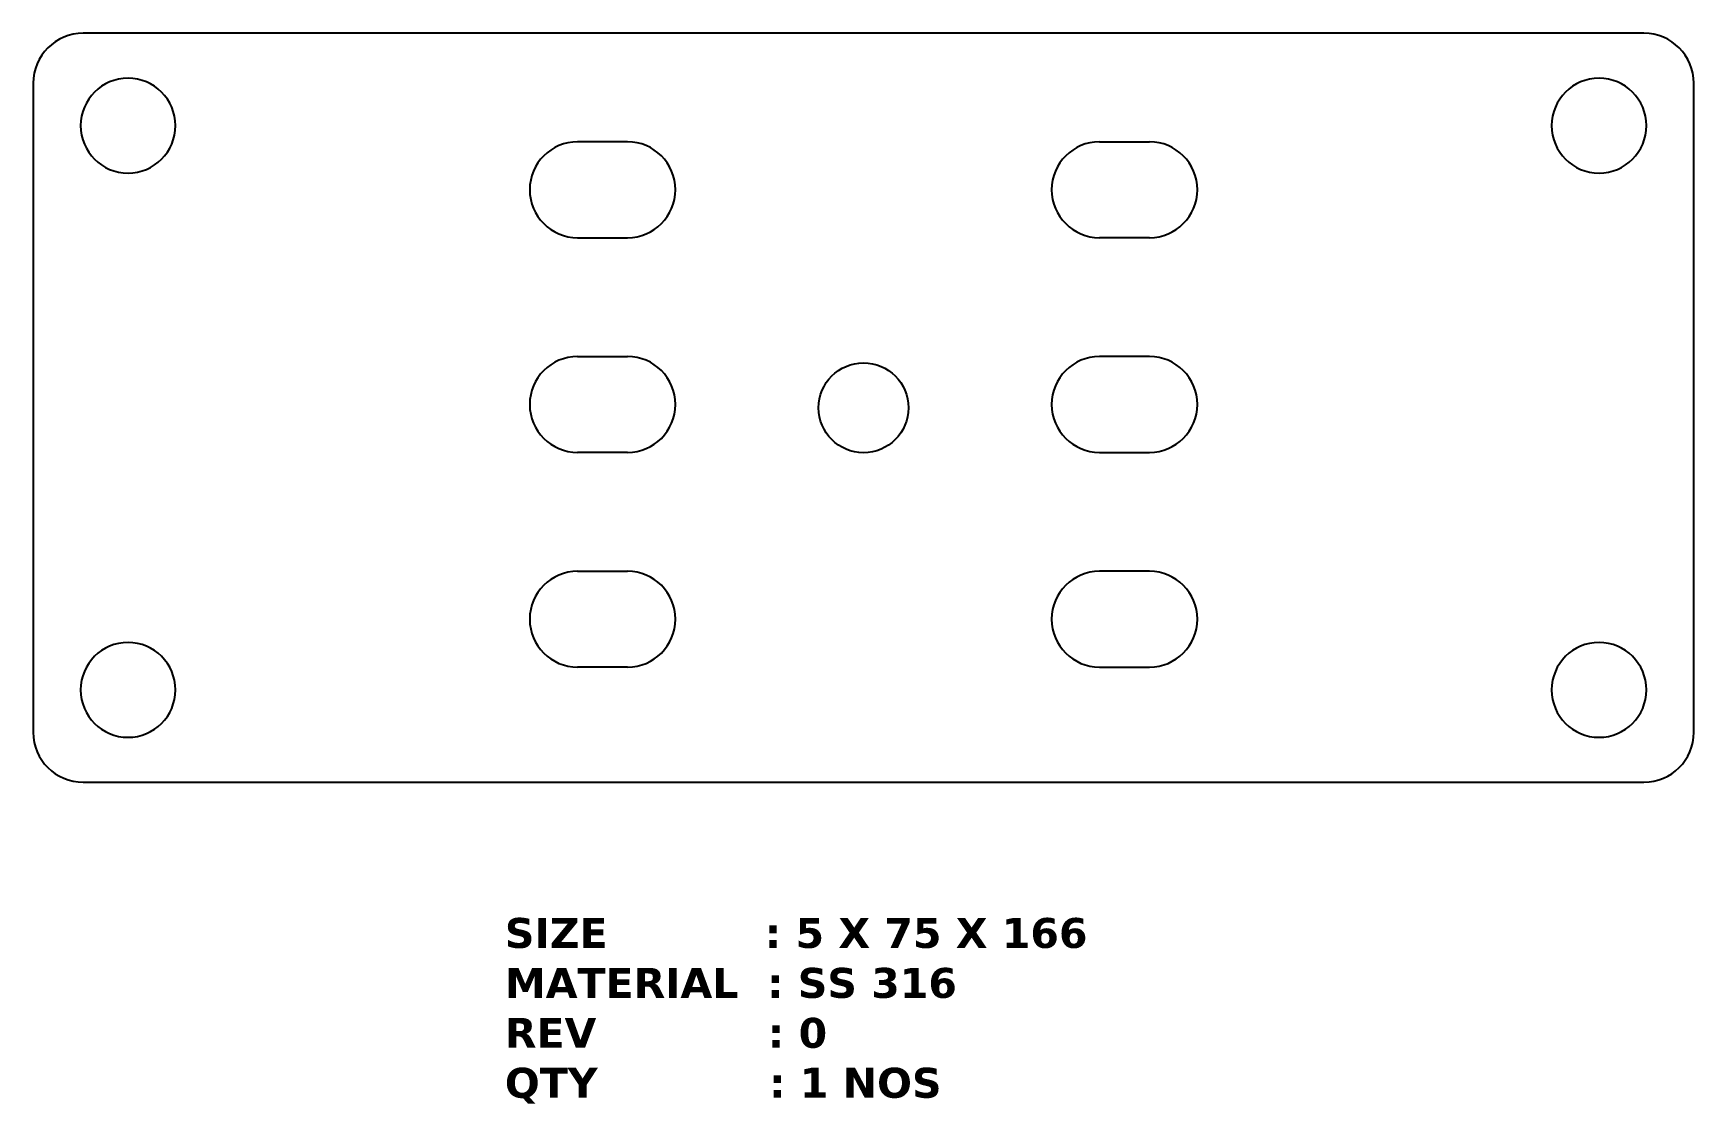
# Model space of a CAD drawing. Header units: inches. Extents: x 235 to 401, y 398 to 505.
import ezdxf

# ---------------------------------------------------------------- set-up
doc = ezdxf.new("R2010")
doc.units = ezdxf.units.IN
doc.header["$MEASUREMENT"] = 0
doc.layers.add('LaserCutting', color=3, linetype='Continuous')

msp = doc.modelspace()

# ---------------------------------------------------------------- linework, layer by layer
at = {"layer": 'LaserCutting'}
for p, q in [((395.93, 504.99), (239.53, 504.99)), ((234.53, 499.99), (234.53, 434.99)), ((400.93, 434.99), (400.93, 499.99)), ((294.08, 494.12), (289.08, 494.12)), ((341.38, 494.12), (346.38, 494.12)), ((289.08, 484.52), (294.08, 484.52)), ((346.38, 484.52), (341.38, 484.52)), ((289.08, 472.62), (294.08, 472.62)), ((346.38, 472.62), (341.38, 472.62)), ((294.08, 463.02), (289.08, 463.02)), ((341.38, 463.02), (346.38, 463.02)), ((289.08, 451.12), (294.08, 451.12)), ((346.38, 451.12), (341.38, 451.12)), ((294.08, 441.52), (289.08, 441.52)), ((341.38, 441.52), (346.38, 441.52)), ((239.53, 429.99), (395.93, 429.99))]:
    msp.add_line(p, q, dxfattribs=at)
msp.add_circle((317.73, 467.49), 4.5, dxfattribs=at)
for centre, radius, start, end in [((239.53, 499.99), 5, 90, 180), ((395.93, 499.99), 5, 360, 90), ((244.03, 495.74), 4.75, 0, 180), ((391.43, 495.74), 4.75, 0, 180), ((244.03, 495.74), 4.75, 180, 0), ((391.43, 495.74), 4.75, 180, 0), ((289.08, 489.32), 4.8, 90, 270), ((294.08, 489.32), 4.8, 270, 90), ((341.38, 489.32), 4.8, 90, 270), ((346.38, 489.32), 4.8, 270, 90), ((289.08, 467.82), 4.8, 90, 270), ((294.08, 467.82), 4.8, 270, 90), ((341.38, 467.82), 4.8, 90, 270), ((346.38, 467.82), 4.8, 270, 90), ((289.08, 446.32), 4.8, 90, 270), ((294.08, 446.32), 4.8, 270, 90), ((341.38, 446.32), 4.8, 90, 270), ((346.38, 446.32), 4.8, 270, 90), ((244.03, 439.24), 4.75, 0, 180), ((391.43, 439.24), 4.75, 0, 180), ((244.03, 439.24), 4.75, 180, 0), ((391.43, 439.24), 4.75, 180, 0), ((239.53, 434.99), 5, 180, 270), ((395.93, 434.99), 5, 270, 0)]:
    msp.add_arc(centre, radius, start, end, dxfattribs=at)

# ---------------------------------------------------------------- texts
at = {"layer": 'LaserCutting', "insert": (281.79, 416.4), "char_height": 3, "width": 58.807, "attachment_point": 1}
msp.add_mtext('{\\fVerdana|b1|i0|c0|p34;SIZE           : 5 X 75 X 166\\PMATERIAL  : SS 316\\PREV            : 0\\PQTY            : 1 NOS}', dxfattribs=at)

doc.saveas('drawing.dxf')
